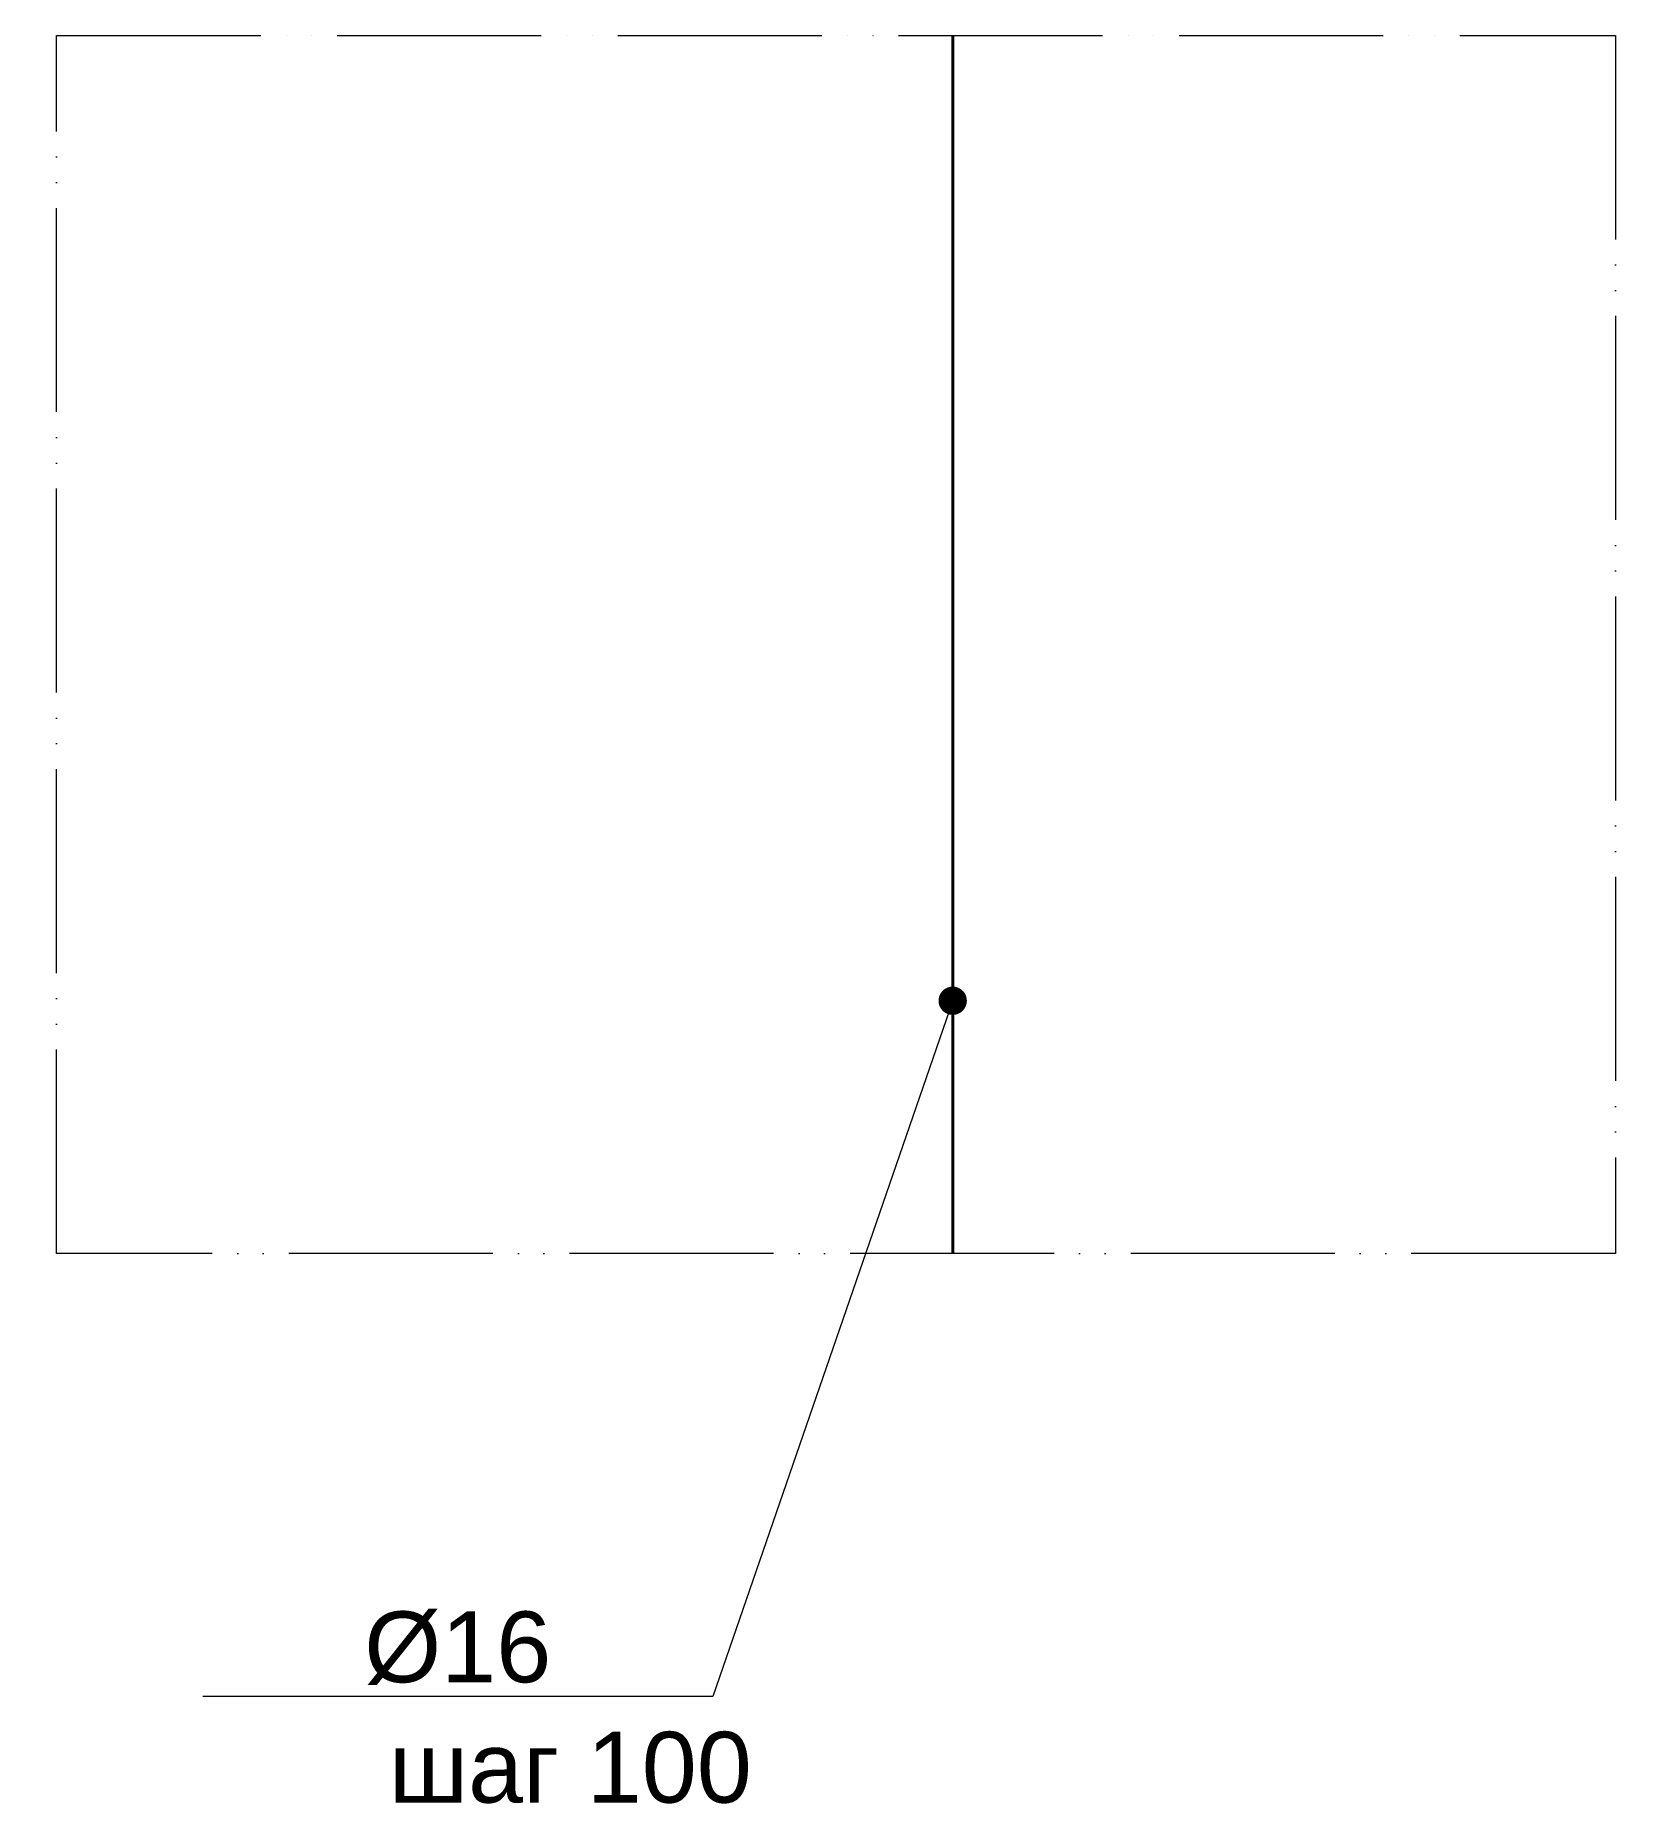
# Model space of a CAD drawing. Header units: millimetres. Extents: x 3853 to 9503, y 855 to 7097.
import ezdxf
from ezdxf.enums import TextEntityAlignment as Align

# ---------------------------------------------------------------- set-up
doc = ezdxf.new("R2010")
doc.units = ezdxf.units.MM
doc.linetypes.add('ACAD_ISO05W100', pattern=[33, 24, -3, 0, -3, 0, -3])
doc.layers.add('Доп.арм.по У2 @ 100', color=2, linetype='Continuous', lineweight=15)
doc.styles.get("Standard").update_dxf_attribs({"font": 'arial.ttf'})

# ---------------------------------------------------------------- blocks, each defined once
blk = doc.blocks.new('*U13')
at = {"linetype": 'ACAD_ISO05W100', "ltscale": 0.3}
for p, q in [((0, 43), (55, 43)), ((0, 0), (0, 43)), ((55, 43), (55, 0)), ((55, 0), (0, 0))]:
    blk.add_line(p, q, dxfattribs=at)
at = {"linetype": 'Continuous', "lineweight": 40}
blk.add_line((31.62, 43), (31.62, 0), dxfattribs=at)
at = {"linetype": 'Continuous'}
for p, q in [((31.62, 8.93), (23.154, -15.635)), ((23.154, -15.635), (5.154, -15.635))]:
    blk.add_line(p, q, dxfattribs=at)
at = {"linetype": 'Continuous', "lineweight": 15}
blk.add_lwpolyline([(55, 8.923, 0, 1.5, 0), (52.5, 8.923, 0, 0, 0), (3, 8.923, 0, 0, 0), (3, 8.923, 1.5, 0, 0), (0, 8.923, 0, 0, 0)], format="xyseb", dxfattribs=at)
at = {"color": 0, "linetype": 'ByBlock', "lineweight": -2, "const_width": 0.5}
blk.add_lwpolyline([(31.618, 8.673, 1), (31.618, 9.173, 1)], format="xyb", close=True, dxfattribs=at)
at = {"color": 0, "linetype": 'ByBlock', "lineweight": -2, "flags": 1}
for tag, p in [('ПОЗИЦИЯ', (22.069, 97.492)), ('ШАГ', (92.127, 97.492))]:
    blk.add_attdef(tag, p, '', height=3, dxfattribs=at)
at = {"flags": 1}
for tag, p in [('КОЛИЧЕСТВО', (43.692, 97.492)), ('ДИАМЕТР', (71.542, 97.492)), ('ВЕРТИКАЛЬНАЯ', (56.291, 76.447))]:
    blk.add_attdef(tag, p, '', height=3, dxfattribs=at)
at = {"ltscale": 100, "flags": 1}
blk.add_attdef('ДЛИНА_СТЕРЖНЯ', (103.544, 97.492), '', height=3, dxfattribs=at)
at = {"linetype": 'Continuous'}
blk.add_attdef('Д', text='', height=2.5, dxfattribs=at).set_placement((14.154, -12.635), align=Align.TOP_CENTER)
blk.add_attdef('ПОЗИЦИЯ2', text='', height=2.5, dxfattribs=at).set_placement((14.154, -20.133), align=Align.BOTTOM_CENTER)

msp = doc.modelspace()

# ---------------------------------------------------------------- block references
at = {"layer": 'Доп.арм.по У2 @ 100'}
ref = msp.add_blockref('*U13', (3928.4, 2796.7), dxfattribs=dict(at, xscale=100, yscale=100, zscale=100))
ref.add_attrib('ПОЗИЦИЯ2', '  шаг 100', dxfattribs={"layer": '0', "linetype": 'Continuous', "height": 250}).set_placement((5643.8, 783.4), align=Align.BOTTOM_CENTER)
ref.add_attrib('Д', '%%c16', dxfattribs={"layer": '0', "linetype": 'Continuous', "height": 250}).set_placement((5343.8, 1533.2), align=Align.TOP_CENTER)

doc.saveas('drawing.dxf')
